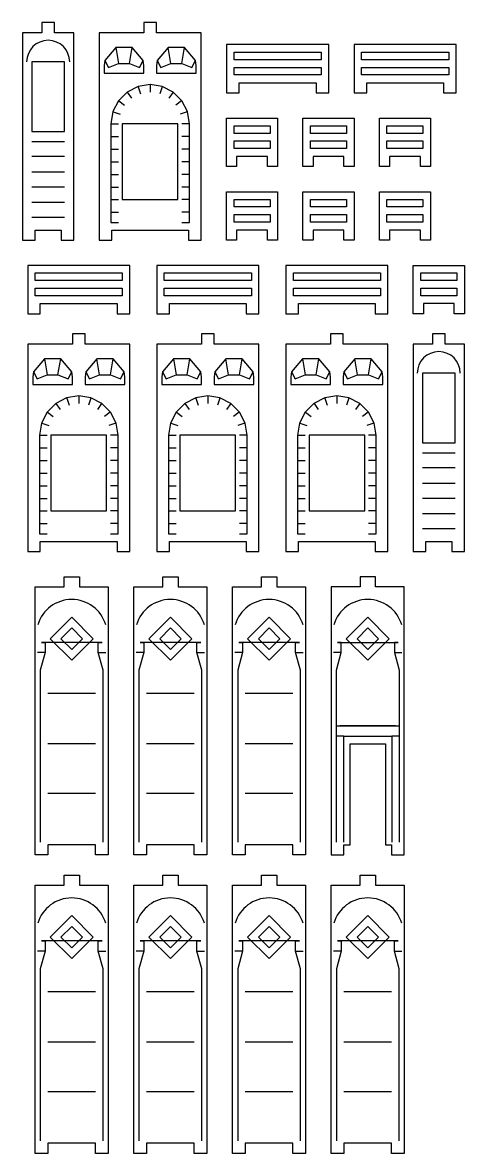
# Model space of a CAD drawing. Header units: millimetres. Extents: x 0 to 991, y -75 to 1327.
# Drawn here: x 814.6 to 989.2, y 0 to 447.1 of the extents above; entities that cross this region are included whole.
import ezdxf

# ---------------------------------------------------------------- set-up
doc = ezdxf.new("R2010")
doc.units = ezdxf.units.MM
for name, color, linetype in [('Part1 engrave', 173, 'Continuous'), ('Part1 Inside Cut', 92, 'Continuous'), ('Part1 Outside cut', 1, 'Continuous')]:
    doc.layers.add(name, color=color, linetype=linetype)

msp = doc.modelspace()

# ---------------------------------------------------------------- linework, layer by layer
at = {"layer": 'Part1 engrave'}
for p, q in [((864.99, 422.6), (864.99, 419.6)), ((849.49, 407.1), (852.49, 407.1)), ((880.49, 407.1), (877.49, 407.1)), ((818.19, 400.1), (831.19, 400.1)), ((849.49, 402.1), (852.49, 402.1)), ((880.49, 402.1), (877.49, 402.1)), ((831.19, 394.1), (818.19, 394.1)), ((849.49, 397.1), (852.49, 397.1)), ((880.49, 397.1), (877.49, 397.1)), ((849.49, 392.1), (852.49, 392.1)), ((880.49, 392.1), (877.49, 392.1)), ((818.19, 388.1), (831.19, 388.1)), ((849.49, 387.1), (852.49, 387.1)), ((880.49, 387.1), (877.49, 387.1)), ((831.19, 382.1), (818.19, 382.1)), ((849.49, 382.1), (852.49, 382.1)), ((880.49, 382.1), (877.49, 382.1)), ((818.19, 376.1), (831.19, 376.1)), ((849.49, 377.1), (852.49, 377.1)), ((880.49, 377.1), (877.49, 377.1)), ((849.49, 372.1), (852.49, 372.1)), ((880.49, 372.1), (877.49, 372.1)), ((831.19, 370.1), (818.19, 370.1)), ((836.79, 299.5), (836.79, 296.5)), ((887.79, 299.5), (887.79, 296.5)), ((938.79, 299.5), (938.79, 296.5)), ((821.29, 284), (824.29, 284)), ((852.29, 284), (849.29, 284)), ((872.29, 284), (875.29, 284)), ((903.29, 284), (900.29, 284)), ((923.29, 284), (926.29, 284)), ((954.29, 284), (951.29, 284)), ((821.29, 279), (824.29, 279)), ((852.29, 279), (849.29, 279)), ((872.29, 279), (875.29, 279)), ((903.29, 279), (900.29, 279)), ((923.29, 279), (926.29, 279)), ((954.29, 279), (951.29, 279)), ((821.29, 274), (824.29, 274)), ((852.29, 274), (849.29, 274)), ((872.29, 274), (875.29, 274)), ((903.29, 274), (900.29, 274)), ((923.29, 274), (926.29, 274)), ((954.29, 274), (951.29, 274)), ((972.59, 277), (985.59, 277)), ((821.29, 269), (824.29, 269)), ((852.29, 269), (849.29, 269)), ((872.29, 269), (875.29, 269)), ((903.29, 269), (900.29, 269)), ((923.29, 269), (926.29, 269)), ((954.29, 269), (951.29, 269)), ((985.59, 271), (972.59, 271)), ((821.29, 264), (824.29, 264)), ((852.29, 264), (849.29, 264)), ((872.29, 264), (875.29, 264)), ((903.29, 264), (900.29, 264)), ((923.29, 264), (926.29, 264)), ((954.29, 264), (951.29, 264)), ((972.59, 265), (985.59, 265)), ((821.29, 259), (824.29, 259)), ((852.29, 259), (849.29, 259)), ((872.29, 259), (875.29, 259)), ((903.29, 259), (900.29, 259)), ((923.29, 259), (926.29, 259)), ((954.29, 259), (951.29, 259)), ((985.59, 259), (972.59, 259)), ((821.29, 254), (824.29, 254)), ((852.29, 254), (849.29, 254)), ((872.29, 254), (875.29, 254)), ((903.29, 254), (900.29, 254)), ((923.29, 254), (926.29, 254)), ((954.29, 254), (951.29, 254)), ((972.59, 253), (985.59, 253)), ((821.29, 249), (824.29, 249)), ((852.29, 249), (849.29, 249)), ((872.29, 249), (875.29, 249)), ((903.29, 249), (900.29, 249)), ((923.29, 249), (926.29, 249)), ((954.29, 249), (951.29, 249)), ((985.59, 247), (972.59, 247)), ((823.51, 198), (820.51, 198)), ((862.51, 198), (859.51, 198)), ((901.51, 198), (898.51, 198)), ((940.51, 198), (937.51, 198)), ((824.59, 182), (843.44, 182)), ((863.59, 182), (882.44, 182)), ((902.59, 182), (921.44, 182)), ((938.59, 169), (940.01, 169)), ((962.01, 169), (963.44, 169)), ((843.44, 162), (824.59, 162)), ((882.44, 162), (863.59, 162)), ((921.44, 162), (902.59, 162)), ((941.51, 165), (938.59, 165)), ((963.44, 165), (960.51, 165)), ((824.59, 142.49), (843.44, 142.49)), ((863.59, 142.49), (882.44, 142.49)), ((902.59, 142.49), (921.44, 142.49)), ((823.51, 80), (820.51, 80)), ((862.51, 80), (859.51, 80)), ((901.51, 80), (898.51, 80)), ((940.51, 80), (937.51, 80)), ((824.59, 64), (843.44, 64)), ((863.59, 64), (882.44, 64)), ((902.59, 64), (921.44, 64)), ((941.59, 64), (960.44, 64)), ((843.44, 44), (824.59, 44)), ((882.44, 44), (863.59, 44)), ((921.44, 44), (902.59, 44)), ((960.44, 44), (941.59, 44)), ((824.59, 24.49), (843.44, 24.49)), ((863.59, 24.49), (882.44, 24.49)), ((902.59, 24.49), (921.44, 24.49)), ((941.59, 24.49), (960.44, 24.49))]:
    msp.add_line(p, q, dxfattribs=at)
for points in [[(856.77, 430.91, 0), (860.75, 429.4, 0), (862.23, 432.13, 0), (857.85, 437.26, 0), (851.43, 437.26, 0), (847.06, 432.13, 0), (848.53, 429.4, 0), (852.51, 430.91, 0)], [(851.43, 437.26, 0), (852.51, 430.91, 0), (856.77, 430.91, 0), (857.85, 437.26, 0)], [(877.47, 430.91, 0), (881.45, 429.4, 0), (882.93, 432.13, 0), (878.55, 437.26, 0), (872.13, 437.26, 0), (867.76, 432.13, 0), (869.23, 429.4, 0), (873.21, 430.91, 0), (872.13, 437.26, 0)], [(873.21, 430.91, 0), (877.47, 430.91, 0), (878.55, 437.26, 0)], [(847.06, 432.13, 0), (846.79, 430.1, 0), (846.79, 427.1, 0), (862.49, 427.1, 0), (862.49, 430.1, 0), (862.23, 432.13, 0)], [(867.76, 432.13, 0), (867.49, 430.1, 0), (867.49, 427.1, 0), (883.19, 427.1, 0), (883.19, 430.1, 0), (882.93, 432.13, 0)], [(877.49, 368.1, 0), (880.49, 368.1, 0), (880.49, 372.1, 0), (880.49, 377.1, 0), (880.49, 382.1, 0), (880.49, 387.1, 0), (880.49, 392.1, 0), (880.49, 397.1, 0), (880.49, 402.1, 0), (880.49, 407.1, 0), (879.73, 411.89, 0), (877.53, 416.21, 0), (874.1, 419.64, 0), (869.78, 421.84, 0), (864.99, 422.6, 0), (860.2, 421.84, 0), (855.88, 419.64, 0), (852.45, 416.21, 0), (850.25, 411.89, 0), (849.49, 407.1, 0), (849.49, 402.1, 0), (849.49, 397.1, 0), (849.49, 392.1, 0), (849.49, 387.1, 0), (849.49, 382.1, 0), (849.49, 377.1, 0), (849.49, 372.1, 0), (849.49, 368.1, 0), (852.49, 368.1, 0)], [(860.2, 421.84, 0), (860.23, 421.76, 0), (861.13, 418.99, 0)], [(869.78, 421.84, 0), (869.76, 421.76, 0), (868.86, 418.99, 0)], [(852.45, 416.21, 0), (852.56, 416.14, 0), (854.88, 414.45, 0)], [(855.88, 419.64, 0), (855.96, 419.54, 0), (857.65, 417.21, 0)], [(874.1, 419.64, 0), (874.03, 419.54, 0), (872.34, 417.21, 0)], [(877.53, 416.21, 0), (877.43, 416.14, 0), (875.11, 414.45, 0)], [(850.25, 411.89, 0), (850.33, 411.86, 0), (853.1, 410.96, 0)], [(879.73, 411.89, 0), (879.65, 411.86, 0), (876.88, 410.96, 0)], [(828.57, 307.81, 0), (832.55, 306.3, 0), (834.03, 309.03, 0), (829.65, 314.16, 0), (823.23, 314.16, 0), (818.86, 309.03, 0), (820.33, 306.3, 0), (824.31, 307.81, 0)], [(823.23, 314.16, 0), (824.31, 307.81, 0), (828.57, 307.81, 0), (829.65, 314.16, 0)], [(849.27, 307.81, 0), (853.25, 306.3, 0), (854.73, 309.03, 0), (850.35, 314.16, 0), (843.93, 314.16, 0), (839.56, 309.03, 0), (841.03, 306.3, 0), (845.01, 307.81, 0), (843.93, 314.16, 0)], [(845.01, 307.81, 0), (849.27, 307.81, 0), (850.35, 314.16, 0)], [(879.57, 307.81, 0), (883.55, 306.3, 0), (885.03, 309.03, 0), (880.65, 314.16, 0), (874.23, 314.16, 0), (869.86, 309.03, 0), (871.33, 306.3, 0), (875.31, 307.81, 0)], [(874.23, 314.16, 0), (875.31, 307.81, 0), (879.57, 307.81, 0), (880.65, 314.16, 0)], [(900.27, 307.81, 0), (904.25, 306.3, 0), (905.73, 309.03, 0), (901.35, 314.16, 0), (894.93, 314.16, 0), (890.56, 309.03, 0), (892.03, 306.3, 0), (896.01, 307.81, 0), (894.93, 314.16, 0)], [(896.01, 307.81, 0), (900.27, 307.81, 0), (901.35, 314.16, 0)], [(930.57, 307.81, 0), (934.55, 306.3, 0), (936.03, 309.03, 0), (931.65, 314.16, 0), (925.23, 314.16, 0), (920.86, 309.03, 0), (922.33, 306.3, 0), (926.31, 307.81, 0)], [(925.23, 314.16, 0), (926.31, 307.81, 0), (930.57, 307.81, 0), (931.65, 314.16, 0)], [(951.27, 307.81, 0), (955.25, 306.3, 0), (956.73, 309.03, 0), (952.35, 314.16, 0), (945.93, 314.16, 0), (941.56, 309.03, 0), (943.03, 306.3, 0), (947.01, 307.81, 0), (945.93, 314.16, 0)], [(947.01, 307.81, 0), (951.27, 307.81, 0), (952.35, 314.16, 0)], [(818.86, 309.03, 0), (818.59, 307, 0), (818.59, 304, 0), (834.29, 304, 0), (834.29, 307, 0), (834.03, 309.03, 0)], [(839.56, 309.03, 0), (839.29, 307, 0), (839.29, 304, 0), (854.99, 304, 0), (854.99, 307, 0), (854.73, 309.03, 0)], [(869.86, 309.03, 0), (869.59, 307, 0), (869.59, 304, 0), (885.29, 304, 0), (885.29, 307, 0), (885.03, 309.03, 0)], [(890.56, 309.03, 0), (890.29, 307, 0), (890.29, 304, 0), (905.99, 304, 0), (905.99, 307, 0), (905.73, 309.03, 0)], [(920.86, 309.03, 0), (920.59, 307, 0), (920.59, 304, 0), (936.29, 304, 0), (936.29, 307, 0), (936.03, 309.03, 0)], [(941.56, 309.03, 0), (941.29, 307, 0), (941.29, 304, 0), (956.99, 304, 0), (956.99, 307, 0), (956.73, 309.03, 0)], [(849.29, 245, 0), (852.29, 245, 0), (852.29, 249, 0), (852.29, 254, 0), (852.29, 259, 0), (852.29, 264, 0), (852.29, 269, 0), (852.29, 274, 0), (852.29, 279, 0), (852.29, 284, 0), (851.53, 288.79, 0), (849.33, 293.11, 0), (845.9, 296.54, 0), (841.58, 298.74, 0), (836.79, 299.5, 0), (832, 298.74, 0), (827.68, 296.54, 0), (824.25, 293.11, 0), (822.05, 288.79, 0), (821.29, 284, 0), (821.29, 279, 0), (821.29, 274, 0), (821.29, 269, 0), (821.29, 264, 0), (821.29, 259, 0), (821.29, 254, 0), (821.29, 249, 0), (821.29, 245, 0), (824.29, 245, 0)], [(827.68, 296.54, 0), (827.76, 296.44, 0), (829.45, 294.11, 0)], [(832, 298.74, 0), (832.03, 298.66, 0), (832.93, 295.89, 0)], [(841.58, 298.74, 0), (841.56, 298.66, 0), (840.66, 295.89, 0)], [(845.9, 296.54, 0), (845.83, 296.44, 0), (844.14, 294.11, 0)], [(900.29, 245, 0), (903.29, 245, 0), (903.29, 249, 0), (903.29, 254, 0), (903.29, 259, 0), (903.29, 264, 0), (903.29, 269, 0), (903.29, 274, 0), (903.29, 279, 0), (903.29, 284, 0), (902.53, 288.79, 0), (900.33, 293.11, 0), (896.9, 296.54, 0), (892.58, 298.74, 0), (887.79, 299.5, 0), (883, 298.74, 0), (878.68, 296.54, 0), (875.25, 293.11, 0), (873.05, 288.79, 0), (872.29, 284, 0), (872.29, 279, 0), (872.29, 274, 0), (872.29, 269, 0), (872.29, 264, 0), (872.29, 259, 0), (872.29, 254, 0), (872.29, 249, 0), (872.29, 245, 0), (875.29, 245, 0)], [(878.68, 296.54, 0), (878.76, 296.44, 0), (880.45, 294.11, 0)], [(883, 298.74, 0), (883.03, 298.66, 0), (883.93, 295.89, 0)], [(892.58, 298.74, 0), (892.56, 298.66, 0), (891.66, 295.89, 0)], [(896.9, 296.54, 0), (896.83, 296.44, 0), (895.14, 294.11, 0)], [(951.29, 245, 0), (954.29, 245, 0), (954.29, 249, 0), (954.29, 254, 0), (954.29, 259, 0), (954.29, 264, 0), (954.29, 269, 0), (954.29, 274, 0), (954.29, 279, 0), (954.29, 284, 0), (953.53, 288.79, 0), (951.33, 293.11, 0), (947.9, 296.54, 0), (943.58, 298.74, 0), (938.79, 299.5, 0), (934, 298.74, 0), (929.68, 296.54, 0), (926.25, 293.11, 0), (924.05, 288.79, 0), (923.29, 284, 0), (923.29, 279, 0), (923.29, 274, 0), (923.29, 269, 0), (923.29, 264, 0), (923.29, 259, 0), (923.29, 254, 0), (923.29, 249, 0), (923.29, 245, 0), (926.29, 245, 0)], [(929.68, 296.54, 0), (929.76, 296.44, 0), (931.45, 294.11, 0)], [(934, 298.74, 0), (934.03, 298.66, 0), (934.93, 295.89, 0)], [(943.58, 298.74, 0), (943.56, 298.66, 0), (942.66, 295.89, 0)], [(947.9, 296.54, 0), (947.83, 296.44, 0), (946.14, 294.11, 0)], [(824.25, 293.11, 0), (824.36, 293.04, 0), (826.68, 291.35, 0)], [(849.33, 293.11, 0), (849.23, 293.04, 0), (846.91, 291.35, 0)], [(875.25, 293.11, 0), (875.36, 293.04, 0), (877.68, 291.35, 0)], [(900.33, 293.11, 0), (900.23, 293.04, 0), (897.91, 291.35, 0)], [(926.25, 293.11, 0), (926.36, 293.04, 0), (928.68, 291.35, 0)], [(951.33, 293.11, 0), (951.23, 293.04, 0), (948.91, 291.35, 0)], [(822.05, 288.79, 0), (822.13, 288.76, 0), (824.9, 287.86, 0)], [(851.53, 288.79, 0), (851.45, 288.76, 0), (848.68, 287.86, 0)], [(873.05, 288.79, 0), (873.13, 288.76, 0), (875.9, 287.86, 0)], [(902.53, 288.79, 0), (902.45, 288.76, 0), (899.68, 287.86, 0)], [(924.05, 288.79, 0), (924.13, 288.76, 0), (926.9, 287.86, 0)], [(953.53, 288.79, 0), (953.45, 288.76, 0), (950.68, 287.86, 0)], [(846.44, 123, 0), (846.44, 191, 0), (844.51, 198, 0), (844.51, 202, 0), (846.01, 202, 0), (822.01, 202, 0), (823.51, 202, 0), (823.51, 198, 0), (821.59, 191, 0), (821.59, 123, 0)], [(885.44, 123, 0), (885.44, 191, 0), (883.51, 198, 0), (883.51, 202, 0), (885.01, 202, 0), (861.01, 202, 0), (862.51, 202, 0), (862.51, 198, 0), (860.59, 191, 0), (860.59, 123, 0)], [(924.44, 123, 0), (924.44, 191, 0), (922.51, 198, 0), (922.51, 202, 0), (924.01, 202, 0), (900.01, 202, 0), (901.51, 202, 0), (901.51, 198, 0), (899.59, 191, 0), (899.59, 123, 0)], [(938.59, 123, 0), (938.59, 165, 0), (938.59, 169, 0), (938.59, 191, 0), (940.51, 198, 0), (940.51, 202, 0), (939.01, 202, 0), (963.01, 202, 0), (961.51, 202, 0), (961.51, 198, 0), (963.44, 191, 0), (963.44, 169, 0), (963.44, 165, 0), (963.44, 123, 0)], [(844.51, 198, 0), (846.01, 198, 0), (847.44, 198, 0)], [(883.51, 198, 0), (885.01, 198, 0), (886.44, 198, 0)], [(922.51, 198, 0), (924.01, 198, 0), (925.44, 198, 0)], [(961.51, 198, 0), (963.01, 198, 0), (964.44, 198, 0)], [(958.01, 169, 0), (962.01, 169, 0), (940.01, 169, 0), (944.01, 169, 0)], [(941.51, 123, 0), (941.51, 165, 0), (960.51, 165, 0), (960.51, 123, 0)], [(846.44, 5, 0), (846.44, 73, 0), (844.51, 80, 0), (844.51, 84, 0), (846.01, 84, 0), (822.01, 84, 0), (823.51, 84, 0), (823.51, 80, 0), (821.59, 73, 0), (821.59, 5, 0)], [(885.44, 5, 0), (885.44, 73, 0), (883.51, 80, 0), (883.51, 84, 0), (885.01, 84, 0), (861.01, 84, 0), (862.51, 84, 0), (862.51, 80, 0), (860.59, 73, 0), (860.59, 5, 0)], [(924.44, 5, 0), (924.44, 73, 0), (922.51, 80, 0), (922.51, 84, 0), (924.01, 84, 0), (900.01, 84, 0), (901.51, 84, 0), (901.51, 80, 0), (899.59, 73, 0), (899.59, 5, 0)], [(963.44, 5, 0), (963.44, 73, 0), (961.51, 80, 0), (961.51, 84, 0), (963.01, 84, 0), (939.01, 84, 0), (940.51, 84, 0), (940.51, 80, 0), (938.59, 73, 0), (938.59, 5, 0)], [(844.51, 80, 0), (846.01, 80, 0), (847.44, 80, 0)], [(883.51, 80, 0), (885.01, 80, 0), (886.44, 80, 0)], [(922.51, 80, 0), (924.01, 80, 0), (925.44, 80, 0)], [(961.51, 80, 0), (963.01, 80, 0), (964.44, 80, 0)]]:
    msp.add_polyline3d(points, dxfattribs=at)
for points in [[(834.01, 212, 0), (842.51, 203.5, 0), (834.01, 195, 0), (825.51, 203.5, 0)], [(873.01, 212, 0), (881.51, 203.5, 0), (873.01, 195, 0), (864.51, 203.5, 0)], [(912.01, 212, 0), (920.51, 203.5, 0), (912.01, 195, 0), (903.51, 203.5, 0)], [(942.51, 203.5, 0), (951.01, 212, 0), (959.51, 203.5, 0), (951.01, 195, 0)], [(834.01, 207.76, 0), (838.27, 203.5, 0), (834.01, 199.24, 0), (829.76, 203.5, 0)], [(873.01, 207.76, 0), (877.27, 203.5, 0), (873.01, 199.24, 0), (868.76, 203.5, 0)], [(912.01, 207.76, 0), (916.27, 203.5, 0), (912.01, 199.24, 0), (907.76, 203.5, 0)], [(946.76, 203.5, 0), (951.01, 207.76, 0), (955.27, 203.5, 0), (951.01, 199.24, 0)], [(958.01, 169, 0), (944.01, 169, 0)], [(834.01, 94, 0), (842.51, 85.5, 0), (834.01, 77, 0), (825.51, 85.5, 0)], [(873.01, 94, 0), (881.51, 85.5, 0), (873.01, 77, 0), (864.51, 85.5, 0)], [(912.01, 94, 0), (920.51, 85.5, 0), (912.01, 77, 0), (903.51, 85.5, 0)], [(951.01, 94, 0), (959.51, 85.5, 0), (951.01, 77, 0), (942.51, 85.5, 0)], [(834.01, 89.76, 0), (838.27, 85.5, 0), (834.01, 81.24, 0), (829.76, 85.5, 0)], [(873.01, 89.76, 0), (877.27, 85.5, 0), (873.01, 81.24, 0), (868.76, 85.5, 0)], [(912.01, 89.76, 0), (916.27, 85.5, 0), (912.01, 81.24, 0), (907.76, 85.5, 0)], [(951.01, 89.76, 0), (955.27, 85.5, 0), (951.01, 81.24, 0), (946.76, 85.5, 0)]]:
    msp.add_polyline3d(points, close=True, dxfattribs=at)
for centre, radius, start, end in [((824.69, 431.6), 8.5, 360, 180), ((979.09, 308.5), 8.5, 360, 180), ((834.01, 204.99), 14.01, 16.622, 163.378), ((873.01, 204.99), 14.01, 16.622, 163.378), ((912.01, 204.99), 14.01, 16.622, 163.378), ((951.01, 204.99), 14.01, 16.622, 163.378), ((834.01, 86.99), 14.01, 16.622, 163.378), ((873.01, 86.99), 14.01, 16.622, 163.378), ((912.01, 86.99), 14.01, 16.622, 163.378), ((951.01, 86.99), 14.01, 16.622, 163.378)]:
    msp.add_arc(centre, radius, start, end, dxfattribs=at)
at = {"layer": 'Part1 Inside Cut'}
for points in [[(932.59, 432.4, 0), (898.19, 432.4, 0), (898.19, 435.4, 0), (932.59, 435.4, 0)], [(982.99, 435.4, 0), (982.99, 432.4, 0), (948.59, 432.4, 0), (948.59, 435.4, 0)], [(831.19, 404.1, 0), (831.19, 431.6, 0), (818.19, 431.6, 0), (818.19, 404.1, 0)], [(898.19, 426.4, 0), (898.19, 429.4, 0), (932.59, 429.4, 0), (932.59, 426.4, 0)], [(948.59, 429.4, 0), (982.99, 429.4, 0), (982.99, 426.4, 0), (948.59, 426.4, 0)], [(875.99, 377.1, 0), (875.99, 407.1, 0), (853.99, 407.1, 0), (853.99, 377.1, 0)], [(912.39, 403.3, 0), (898.19, 403.3, 0), (898.19, 406.3, 0), (912.39, 406.3, 0)], [(928.39, 403.3, 0), (928.39, 406.3, 0), (942.59, 406.3, 0), (942.59, 403.3, 0)], [(972.79, 403.3, 0), (958.59, 403.3, 0), (958.59, 406.3, 0), (972.79, 406.3, 0)], [(912.39, 400.3, 0), (912.39, 397.3, 0), (898.19, 397.3, 0), (898.19, 400.3, 0)], [(942.59, 397.3, 0), (928.39, 397.3, 0), (928.39, 400.3, 0), (942.59, 400.3, 0)], [(972.79, 397.3, 0), (958.59, 397.3, 0), (958.59, 400.3, 0), (972.79, 400.3, 0)], [(912.39, 374.2, 0), (898.19, 374.2, 0), (898.19, 377.2, 0), (912.39, 377.2, 0)], [(942.59, 374.2, 0), (928.39, 374.2, 0), (928.39, 377.2, 0), (942.59, 377.2, 0)], [(972.79, 374.2, 0), (958.59, 374.2, 0), (958.59, 377.2, 0), (972.79, 377.2, 0)], [(912.39, 368.2, 0), (898.19, 368.2, 0), (898.19, 371.2, 0), (912.39, 371.2, 0)], [(942.59, 368.2, 0), (928.39, 368.2, 0), (928.39, 371.2, 0), (942.59, 371.2, 0)], [(958.59, 368.2, 0), (958.59, 371.2, 0), (972.79, 371.2, 0), (972.79, 368.2, 0)], [(853.99, 348.1, 0), (853.99, 345.1, 0), (819.59, 345.1, 0), (819.59, 348.1, 0)], [(870.59, 348.1, 0), (904.99, 348.1, 0), (904.99, 345.1, 0), (870.59, 345.1, 0)], [(955.99, 348.1, 0), (955.99, 345.1, 0), (921.59, 345.1, 0), (921.59, 348.1, 0)], [(971.99, 345.1, 0), (971.99, 348.1, 0), (986.19, 348.1, 0), (986.19, 345.1, 0)], [(819.59, 339.1, 0), (819.59, 342.1, 0), (853.99, 342.1, 0), (853.99, 339.1, 0)], [(870.59, 342.1, 0), (904.99, 342.1, 0), (904.99, 339.1, 0), (870.59, 339.1, 0)], [(955.99, 339.1, 0), (921.59, 339.1, 0), (921.59, 342.1, 0), (955.99, 342.1, 0)], [(986.19, 342.1, 0), (986.19, 339.1, 0), (971.99, 339.1, 0), (971.99, 342.1, 0)], [(985.59, 281, 0), (985.59, 308.5, 0), (972.59, 308.5, 0), (972.59, 281, 0)], [(847.79, 254, 0), (847.79, 284, 0), (825.79, 284, 0), (825.79, 254, 0)], [(876.79, 254, 0), (898.79, 254, 0), (898.79, 284, 0), (876.79, 284, 0)], [(927.79, 254, 0), (949.79, 254, 0), (949.79, 284, 0), (927.79, 284, 0)]]:
    msp.add_polyline3d(points, close=True, dxfattribs=at)
at = {"layer": 'Part1 Outside cut'}
for points in [[(827.19, 447.1, 0), (822.19, 447.1, 0), (822.19, 443.1, 0), (814.59, 443.1, 0), (814.59, 361.1, 0), (819.59, 361.1, 0), (819.59, 365.1, 0), (829.79, 365.1, 0), (829.79, 361.1, 0), (834.79, 361.1, 0), (834.79, 443.1, 0), (827.19, 443.1, 0)], [(880.19, 361.1, 0), (885.19, 361.1, 0), (885.19, 443.1, 0), (867.49, 443.1, 0), (867.49, 447.1, 0), (862.49, 447.1, 0), (862.49, 443.1, 0), (844.79, 443.1, 0), (844.79, 361.1, 0), (849.79, 361.1, 0), (849.79, 365.1, 0), (880.19, 365.1, 0)], [(900.19, 419.3, 0), (900.19, 423.3, 0), (930.59, 423.3, 0), (930.59, 419.3, 0), (935.59, 419.3, 0), (935.59, 438.4, 0), (895.19, 438.4, 0), (895.19, 419.3, 0)], [(980.99, 419.3, 0), (985.99, 419.3, 0), (985.99, 438.4, 0), (945.59, 438.4, 0), (945.59, 419.3, 0), (950.59, 419.3, 0), (950.59, 423.3, 0), (980.99, 423.3, 0)], [(911.39, 390.2, 0), (911.39, 394.2, 0), (899.19, 394.2, 0), (899.19, 390.2, 0), (895.19, 390.2, 0), (895.19, 409.3, 0), (915.39, 409.3, 0), (915.39, 390.2, 0)], [(941.59, 390.2, 0), (941.59, 394.2, 0), (929.39, 394.2, 0), (929.39, 390.2, 0), (925.39, 390.2, 0), (925.39, 409.3, 0), (945.59, 409.3, 0), (945.59, 390.2, 0)], [(959.59, 390.2, 0), (955.59, 390.2, 0), (955.59, 409.3, 0), (975.79, 409.3, 0), (975.79, 390.2, 0), (971.79, 390.2, 0), (971.79, 394.2, 0), (959.59, 394.2, 0)], [(899.19, 361.1, 0), (895.19, 361.1, 0), (895.19, 380.2, 0), (915.39, 380.2, 0), (915.39, 361.1, 0), (911.39, 361.1, 0), (911.39, 365.1, 0), (899.19, 365.1, 0)], [(929.39, 361.1, 0), (925.39, 361.1, 0), (925.39, 380.2, 0), (945.59, 380.2, 0), (945.59, 361.1, 0), (941.59, 361.1, 0), (941.59, 365.1, 0), (929.39, 365.1, 0)], [(959.59, 361.1, 0), (955.59, 361.1, 0), (955.59, 380.2, 0), (975.79, 380.2, 0), (975.79, 361.1, 0), (971.79, 361.1, 0), (971.79, 365.1, 0), (959.59, 365.1, 0)], [(851.99, 332, 0), (856.99, 332, 0), (856.99, 351.1, 0), (816.59, 351.1, 0), (816.59, 332, 0), (821.59, 332, 0), (821.59, 336, 0), (851.99, 336, 0)], [(872.59, 332, 0), (872.59, 336, 0), (902.99, 336, 0), (902.99, 332, 0), (907.99, 332, 0), (907.99, 351.1, 0), (867.59, 351.1, 0), (867.59, 332, 0)], [(953.99, 332, 0), (958.99, 332, 0), (958.99, 351.1, 0), (918.59, 351.1, 0), (918.59, 332, 0), (923.59, 332, 0), (923.59, 336, 0), (953.99, 336, 0)], [(972.99, 332, 0), (968.99, 332, 0), (968.99, 351.1, 0), (989.19, 351.1, 0), (989.19, 332, 0), (985.19, 332, 0), (985.19, 336, 0), (972.99, 336, 0)], [(821.59, 238, 0), (821.59, 242, 0), (851.99, 242, 0), (851.99, 238, 0), (856.99, 238, 0), (856.99, 320, 0), (839.29, 320, 0), (839.29, 324, 0), (834.29, 324, 0), (834.29, 320, 0), (816.59, 320, 0), (816.59, 238, 0)], [(885.29, 324, 0), (885.29, 320, 0), (867.59, 320, 0), (867.59, 238, 0), (872.59, 238, 0), (872.59, 242, 0), (902.99, 242, 0), (902.99, 238, 0), (907.99, 238, 0), (907.99, 320, 0), (890.29, 320, 0), (890.29, 324, 0)], [(941.29, 324, 0), (936.29, 324, 0), (936.29, 320, 0), (918.59, 320, 0), (918.59, 238, 0), (923.59, 238, 0), (923.59, 242, 0), (953.99, 242, 0), (953.99, 238, 0), (958.99, 238, 0), (958.99, 320, 0), (941.29, 320, 0)], [(976.59, 324, 0), (976.59, 320, 0), (968.99, 320, 0), (968.99, 238, 0), (973.99, 238, 0), (973.99, 242, 0), (984.19, 242, 0), (984.19, 238, 0), (989.19, 238, 0), (989.19, 320, 0), (981.59, 320, 0), (981.59, 324, 0)], [(824.59, 118, 0), (819.59, 118, 0), (819.59, 224, 0), (831.01, 224, 0), (831.01, 228, 0), (837.01, 228, 0), (837.01, 224, 0), (848.44, 224, 0), (848.44, 118, 0), (843.44, 118, 0), (843.44, 122, 0), (824.59, 122, 0)], [(863.59, 118, 0), (858.59, 118, 0), (858.59, 224, 0), (870.01, 224, 0), (870.01, 228, 0), (876.01, 228, 0), (876.01, 224, 0), (887.44, 224, 0), (887.44, 118, 0), (882.44, 118, 0), (882.44, 122, 0), (863.59, 122, 0)], [(902.59, 118, 0), (897.59, 118, 0), (897.59, 224, 0), (909.01, 224, 0), (909.01, 228, 0), (915.01, 228, 0), (915.01, 224, 0), (926.44, 224, 0), (926.44, 118, 0), (921.44, 118, 0), (921.44, 122, 0), (902.59, 122, 0)], [(960.44, 122, 0), (960.44, 118, 0), (965.44, 118, 0), (965.44, 224, 0), (954.01, 224, 0), (954.01, 228, 0), (948.01, 228, 0), (948.01, 224, 0), (936.59, 224, 0), (936.59, 118, 0), (941.59, 118, 0), (941.59, 122, 0), (944.01, 122, 0), (944.01, 162, 0), (958.01, 162, 0), (958.01, 122, 0)], [(824.59, 0, 0), (819.59, 0, 0), (819.59, 106, 0), (831.01, 106, 0), (831.01, 110, 0), (837.01, 110, 0), (837.01, 106, 0), (848.44, 106, 0), (848.44, 0, 0), (843.44, 0, 0), (843.44, 4, 0), (824.59, 4, 0)], [(863.59, 0, 0), (858.59, 0, 0), (858.59, 106, 0), (870.01, 106, 0), (870.01, 110, 0), (876.01, 110, 0), (876.01, 106, 0), (887.44, 106, 0), (887.44, 0, 0), (882.44, 0, 0), (882.44, 4, 0), (863.59, 4, 0)], [(902.59, 0, 0), (897.59, 0, 0), (897.59, 106, 0), (909.01, 106, 0), (909.01, 110, 0), (915.01, 110, 0), (915.01, 106, 0), (926.44, 106, 0), (926.44, 0, 0), (921.44, 0, 0), (921.44, 4, 0), (902.59, 4, 0)], [(941.59, 0, 0), (936.59, 0, 0), (936.59, 106, 0), (948.01, 106, 0), (948.01, 110, 0), (954.01, 110, 0), (954.01, 106, 0), (965.44, 106, 0), (965.44, 0, 0), (960.44, 0, 0), (960.44, 4, 0), (941.59, 4, 0)]]:
    msp.add_polyline3d(points, close=True, dxfattribs=at)

doc.saveas('drawing.dxf')
